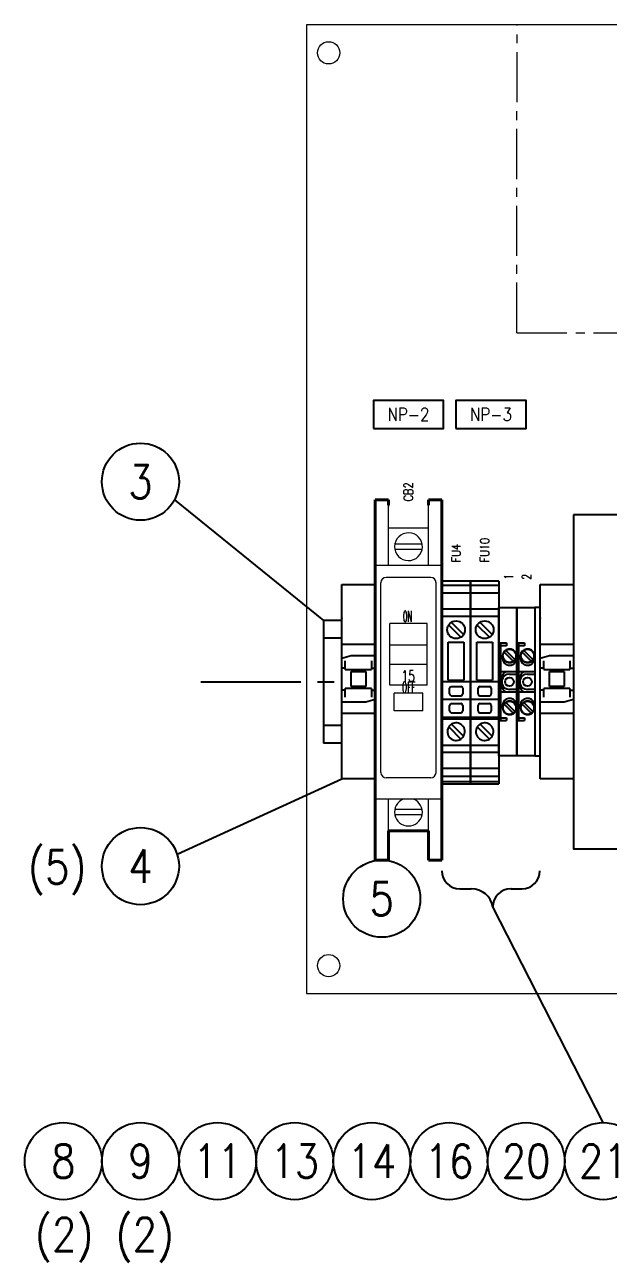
# Model space of a CAD drawing. Header units: inches. Extents: x -1 to 303, y -2 to 61.
# Drawn here: x 34.87 to 41.43, y 24.36 to 38.26 of the extents above; entities that cross this region are included whole.
import ezdxf
from ezdxf.enums import TextEntityAlignment as Align

# ---------------------------------------------------------------- set-up
doc = ezdxf.new("R2010")
doc.units = ezdxf.units.IN
doc.header["$LTSCALE"] = 0.75
doc.header["$MEASUREMENT"] = 0
doc.linetypes.add('CENTER2', pattern=[1.125, 0.75, -0.125, 0.125, -0.125])
doc.linetypes.add('DOT', pattern=[0.25, 0, -0.25])
doc.layers.get('DEFPOINTS').update_dxf_attribs({"color": 254})
for name, color, linetype in [('1', 7, 'Continuous'), ('BOM_LAYER', 151, 'Continuous'), ('BOM_LAYER @ 4', 151, 'Continuous'), ('PANEL', 150, 'Continuous'), ('PITEM', 20, 'Continuous'), ('TEXT1', 3, 'Continuous'), ('WIRENO', 71, 'Continuous')]:
    doc.layers.add(name, color=color, linetype=linetype)
for name, color, linetype, lineweight in [('CONTINUOUS1', 7, 'Continuous', 20), ('CONTINUOUS2', 254, 'Continuous', 40), ('REV2', 1, 'Continuous', 5), ('TERM_24VDC', 5, 'Continuous', 5)]:
    doc.layers.add(name, color=color, linetype=linetype, lineweight=lineweight)
doc.styles.add('Note', font='romans.shx', dxfattribs={"width": 0.75})
doc.styles.add('ROMANS', font='romans.shx', dxfattribs={"width": 0.85})
doc.styles.add('SIMPLEX', font='SIMPLEX.shx')
doc.styles.add('WD', font='romans.shx')

# ---------------------------------------------------------------- blocks, each defined once
blk = doc.blocks.new('UK 3 N')
at = {"layer": '1', "color": 7}
for p, q in [((0, 0.436), (0.086, 0.436)), ((0.022, -0.436), (0.022, 0.436)), ((0.086, 0.436), (0.086, 0.405)), ((0.086, 0.405), (0.022, 0.405)), ((0.04, 0.262), (0.04, 0.292)), ((0.159, 0.231), (0.057, 0.333)), ((0.077, 0.353), (0.179, 0.251)), ((0.192, 0.244), (0.192, 0.309)), ((0.022, 0.137), (0, 0.137)), ((0.202, 0.112), (0.022, 0.112)), ((0.033, 0.057), (0.033, -0.057)), ((0.117, 0.085), (0.202, 0.085)), ((0, -0.137), (0.022, -0.137)), ((0.022, -0.112), (0.202, -0.112)), ((0.202, -0.085), (0.117, -0.085)), ((0.04, -0.292), (0.04, -0.262)), ((0.159, -0.353), (0.057, -0.251)), ((0.077, -0.231), (0.179, -0.333)), ((0.192, -0.309), (0.192, -0.244)), ((0.022, -0.405), (0.086, -0.405)), ((0.086, -0.405), (0.086, -0.436)), ((0, -0.436), (0.086, -0.436))]:
    blk.add_line(p, q, dxfattribs=at)
blk.add_lwpolyline([(0, -0.833), (0, 0.833), (0.202, 0.833), (0.202, -0.833)], close=True, dxfattribs=at)
for centre, radius in [((0.118, 0.292), 0.0745), ((0.117, 0), 0.049), ((0.118, -0.292), 0.0745)]:
    blk.add_circle(centre, radius, dxfattribs=at)
for centre, radius, start, end in [((0.117, 0.292), 0.0769, 12.9612, 347.0388), ((0.117, 0.262), 0.0769, 180, 347.0388), ((0.116, 0.039), 0.0843, 120.6312, 167.6192), ((0.117, 0), 0.0852, 90, 167.6908), ((0.117, 0), 0.0852, 192.3092, 270), ((0.116, -0.039), 0.0843, 192.3808, 239.3688), ((0.117, -0.262), 0.0769, 12.9612, 180), ((0.117, -0.292), 0.0769, 12.9612, 347.0388)]:
    blk.add_arc(centre, radius, start, end, dxfattribs=at)
at = {"layer": '1', "color": 7, "linetype": 'DOT'}
blk.add_point((0, 0.686), dxfattribs=at)
blk = doc.blocks.new('WD_WNH')
at = {"linetype": 'Continuous', "style": 'WD', "width": 0.8}
blk.add_attdef('WIRENO', text='', height=0.1, dxfattribs=at).set_placement((0, 0.062), align=Align.CENTER)
at = {"style": 'WD', "flags": 1}
for tag, p in [('W01USER', (0, 0.078)), ('W02USER', (0, 0.07)), ('W03USER', (0, 0.062)), ('W04USER', (0, 0.055)), ('W05USER', (0, 0.047)), ('W06USER', (0, 0.039)), ('W07USER', (0, 0.031)), ('W08USER', (0, 0.023)), ('W09USER', (0, 0.016)), ('W10USER', (0, 0.008))]:
    blk.add_attdef(tag, text='', height=0.005, dxfattribs=at).set_placement(p, align=Align.CENTER)
blk = doc.blocks.new('UK END_STOP')
at = {"layer": '1', "color": 7}
for p, q in [((0, 1.091), (0.373, 1.091)), ((0, -1.091), (0, 1.091)), ((0.373, 1.091), (0.373, -1.091)), ((0.373, 0.418), (0, 0.418)), ((0.104, 0.29), (0, 0.263)), ((0.373, 0.29), (0.104, 0.29)), ((0.039, 0.155), (0, 0.155)), ((0.039, 0.139), (0.039, 0.235)), ((0.334, 0.235), (0.334, 0.139)), ((0.334, 0.155), (0.373, 0.155)), ((0.039, 0.139), (0.334, 0.139)), ((0.104, 0.114), (0.269, 0.114)), ((0.104, -0.051), (0.104, 0.114)), ((0.269, 0.114), (0.269, -0.051)), ((0.039, -0.092), (0, -0.092)), ((0.334, -0.076), (0.039, -0.076)), ((0.039, -0.173), (0.039, -0.076)), ((0.269, -0.051), (0.104, -0.051)), ((0.334, -0.076), (0.334, -0.173)), ((0.334, -0.092), (0.373, -0.092)), ((0.269, -0.228), (0, -0.228)), ((0.373, -0.2), (0.269, -0.228)), ((0.373, -0.355), (0, -0.355)), ((0.373, -1.091), (0, -1.091))]:
    blk.add_line(p, q, dxfattribs=at)
at = {"layer": '1', "color": 7, "linetype": 'DOT'}
blk.add_point((0, 0.714), dxfattribs=at)
blk = doc.blocks.new('c3046485')
at = {"color": 7, "linetype": 'Continuous'}
for p, q in [((8.15, 16.3), (0, 16.3)), ((0, 15.1), (8.15, 15.1)), ((8.15, 12.9), (0, 12.9)), ((8.15, 8.31), (0, 8.31)), ((0, 6.34), (8.15, 6.34)), ((1.85, -1.15), (6.3, -1.15)), ((1.85, -11.95), (1.85, -1.15)), ((2.7, -13.78), (5.45, -13.78)), ((2.2, -15.88), (2.2, -14.28)), ((2.7, -16.38), (5.45, -16.38)), ((5.95, -14.28), (5.95, -15.88)), ((2.2, -20.73), (2.2, -19.13)), ((2.7, -18.63), (5.45, -18.63)), ((5.95, -19.13), (5.95, -20.73)), ((8.15, -22.58), (0, -22.58)), ((8.15, -23.05), (0, -23.05)), ((2.7, -21.23), (5.45, -21.23)), ((8.15, -30.54), (0, -30.54)), ((8.15, -37.1), (0, -37.1)), ((0, -40.82), (8.15, -40.82)), ((0, -41.5), (8.15, -41.5))]:
    blk.add_line(p, q, dxfattribs=at)
blk.add_circle((4.07, 2.42), 2.53, dxfattribs=at)
for centre, start, end in [((2.7, -14.28), 90, 180), ((5.45, -14.28), 360, 90), ((2.7, -15.88), 180, 270), ((5.45, -15.88), 270, 360), ((2.7, -19.13), 90, 180), ((2.7, -20.73), 180, 270), ((5.45, -19.13), 360, 90), ((5.45, -20.73), 270, 360)]:
    blk.add_arc(centre, 0.5, start, end, dxfattribs=at)
at = {"layer": '1', "color": 7, "linetype": 'Continuous'}
for p, q in [((0, -32.6), (0, 16.3)), ((8.15, 16.3), (8.15, -32.6)), ((1.96, 3.76), (5.41, 0.31)), ((6.19, 1.09), (2.74, 4.54)), ((6.3, -1.15), (6.3, -11.95)), ((8.15, -12.42), (0, -12.42)), ((1.85, -11.95), (6.3, -11.95)), ((8.15, -17.5), (0, -17.5)), ((6.19, -27.96), (2.74, -24.51)), ((1.96, -25.29), (5.41, -28.74)), ((8.15, -32.6), (0, -32.6)), ((0, -39.36), (0, -32.6)), ((8.15, -32.6), (8.15, -39.36)), ((0, -39.36), (8.15, -39.36)), ((0, -41.5), (0, -39.36)), ((8.15, -39.36), (8.15, -41.5))]:
    blk.add_line(p, q, dxfattribs=at)
for start, end in [(122.2924, 147.7076), (327.7076, 122.2924), (147.7076, 302.2924), (302.2924, 327.7076)]:
    blk.add_arc((4.07, -26.63), 2.5, start, end, dxfattribs=at)
at = {"layer": '1', "color": 7}
blk.add_point((0, 0), dxfattribs=at)
blk = doc.blocks.new('QOU110')
at = {"layer": 'CONTINUOUS1', "extrusion": (0, 1, 0)}
for p, q in [((0, -2.0225), (0, 2.0225)), ((0.15, 2.0225), (0, 2.0225)), ((0.15, 1.2875), (0.15, 2.0225)), ((0.75, 2.0225), (0.6, 2.0225)), ((0.6, 1.2875), (0.6, 2.0225)), ((0.75, -2.0225), (0.75, 2.0225)), ((0.6, 1.7075), (0.15, 1.7075)), ((0.528088, 1.5275), (0.221912, 1.5275)), ((0.528088, 1.4675), (0.221912, 1.4675)), ((0.75, 1.2875), (0, 1.2875)), ((0.625, 1.1535), (0.125, 1.1535)), ((0.065, -1.0375), (0.065, 1.0935)), ((0.685, -1.0375), (0.685, 1.0935)), ((0.585, 0.6335), (0.165, 0.6335)), ((0.165, -0.0565), (0.165, 0.6335)), ((0.585, -0.0565), (0.585, 0.6335)), ((0.585, 0.3935), (0.165, 0.3935)), ((0.585, 0.1735), (0.165, 0.1735)), ((0.585, -0.0565), (0.165, -0.0565)), ((0.535, -0.1465), (0.215, -0.1465)), ((0.215, -0.3465), (0.215, -0.1465)), ((0.535, -0.3465), (0.535, -0.1465)), ((0.535, -0.3465), (0.215, -0.3465)), ((0.625, -1.0975), (0.125, -1.0975)), ((0.75, -1.3375), (0, -1.3375)), ((0.15, -2.0225), (0.15, -1.3375)), ((0.6, -2.0225), (0.6, -1.3375)), ((0.528088, -1.4525), (0.221912, -1.4525)), ((0.528088, -1.5125), (0.221912, -1.5125)), ((0.6, -1.6925), (0.15, -1.6925)), ((0.15, -2.0225), (0, -2.0225)), ((0.75, -2.0225), (0.6, -2.0225))]:
    blk.add_line(p, q, dxfattribs=at)
at = {"layer": 'CONTINUOUS1'}
for centre, radius, start, end in [((0.375, 1.4975), 0.156, 111.6448849, 111.2877909), ((0.125, 1.0935), 0.06, 90, 180), ((0.625, 1.0935), 0.06, 0, 90), ((0.125, -1.0375), 0.06, 180, 270), ((0.625, -1.0375), 0.06, 270, 0), ((0.375, -1.4825), 0.156, 111.6448849, 68.3551151)]:
    blk.add_arc(centre, radius, start, end, dxfattribs=at)
at = {"layer": 'CONTINUOUS2', "extrusion": (0, 1, 0)}
for p, q in [((0.15, 2.0225), (0, 2.0225)), ((0, -2.0225), (0, 2.0225)), ((0.15, 1.9625), (0.15, 2.0225)), ((0.16, 1.9625), (0.15, 1.9625)), ((0.6, 1.9625), (0.6, 2.0225)), ((0.75, 2.0225), (0.6, 2.0225)), ((0.75, -2.0225), (0.75, 2.0225)), ((0.6, -1.6925), (0.15, -1.6925)), ((0.15, -2.0225), (0.15, -1.6925)), ((0.6, -2.0225), (0.6, -1.6925)), ((0.15, -2.0225), (0, -2.0225)), ((0.75, -2.0225), (0.6, -2.0225))]:
    blk.add_line(p, q, dxfattribs=at)
at = {"layer": 'CONTINUOUS1', "style": 'SIMPLEX', "width": 0.475472}
blk.add_text('OFF', height=0.125, dxfattribs=at).set_placement((0.302916, -0.144056), (0.452916, -0.144056), align=Align.FIT)
at = {"layer": 'TEXT1', "style": 'SIMPLEX'}
for s, width, p, p2 in [('ON', 0.466667, (0.31299, 0.652514), (0.41299, 0.652514)), ('15', 0.84, (0.298272, -0.017624), (0.448272, -0.017624))]:
    blk.add_text(s, height=0.125, dxfattribs=dict(at, width=width)).set_placement(p, p2, align=Align.FIT)
blk = doc.blocks.new('ADHESIVENAMEPLATE')
blk.add_lwpolyline([(40.804, 6.264), (40.017, 6.264), (40.017, 6.579), (40.804, 6.579)], close=True)
at = {"layer": 'PITEM', "style": 'ROMANS', "width": 0.85}
blk.add_attdef('NP_NO', text='', height=0.145, dxfattribs=at).set_placement((40.41, 6.422), align=Align.MIDDLE)
blk = doc.blocks.new('Anno_Circle')
at = {"color": 0, "linetype": 'ByBlock', "lineweight": -2}
blk.add_circle((0, 0), 1.155, dxfattribs=at)
at = {"color": 0, "linetype": 'ByBlock', "lineweight": -2, "style": 'Note', "width": 0.85}
blk.add_attdef('ID', text='', height=1, dxfattribs=at).set_placement((0, 0), align=Align.MIDDLE)

msp = doc.modelspace()

# ---------------------------------------------------------------- linework, layer by layer
for p, q in [((38.4353537, 31.5716218), (38.229406, 31.5716218)), ((38.229406, 31.5716218), (38.229406, 30.1916218)), ((38.4353537, 31.3716218), (38.229406, 31.3716218)), ((38.4353537, 30.3916218), (38.229406, 30.3916218)), ((38.4353537, 30.1916218), (38.229406, 30.1916218))]:
    msp.add_line(p, q)
at = {"ltscale": 2}
msp.add_lwpolyline([(41.0355332, 32.7566218), (41.0355332, 29.0066218), (42.7955332, 29.0066218), (42.7955332, 32.7566218)], close=True, dxfattribs=at)
at = {"layer": '1', "color": 7}
msp.add_lwpolyline([(40.6035326, 31.7144223), (40.6035326, 30.0488213), (40.6627485, 30.0488213), (40.6627485, 31.7144223)], close=True, dxfattribs=at)
at = {"layer": 'BOM_LAYER', "ltscale": 2}
for p, q in [((36.5565273, 32.9259112), (38.229406, 31.5716218)), ((36.5859825, 28.9442941), (38.4353537, 29.7907361)), ((41.3711147, 25.9323046), (40.1308262, 28.3540208))]:
    msp.add_line(p, q, dxfattribs=at)
at = {"layer": 'BOM_LAYER'}
for p, q in [((39.7604694, 28.5562827), (39.7665569, 28.5562827)), ((39.7678983, 28.5562827), (39.8876027, 28.5562827)), ((40.3365404, 28.5562827), (40.3330881, 28.5562827)), ((40.3365404, 28.5562827), (40.4562448, 28.5562827))]:
    msp.add_line(p, q, dxfattribs=at)
for centre, radius, start, end in [((39.7604694, 28.7585447), 0.202262, 180, 270), ((40.4562448, 28.7585447), 0.202262, 270, 0), ((39.8931494, 28.3155815), 0.2407651, 9.18685071, 91.32008514), ((40.3330881, 28.3540208), 0.202262, 90, 180)]:
    msp.add_arc(centre, radius, start, end, dxfattribs=at)
at = {"layer": 'DEFPOINTS', "linetype": 'CENTER2', "ltscale": 2}
msp.add_line((36.84995, 30.8816218), (38.3666912, 30.8816218), dxfattribs=at)
at = {"layer": 'PANEL', "linetype": 'Continuous', "lineweight": 15}
for p, q in [((38.0366325, 38.2599982), (38.0366325, 27.3799982)), ((50.7866325, 38.2599982), (38.0366325, 38.2599982)), ((38.0366325, 27.3799982), (50.7866325, 27.3799982))]:
    msp.add_line(p, q, dxfattribs=at)
at = {"layer": 'PANEL', "linetype": 'CENTER2', "lineweight": 15}
for q in [(40.4030786, 38.2599982), (48.4221179, 34.8022307)]:
    msp.add_line((40.3995047, 34.8022307), q, dxfattribs=at)
at = {"layer": 'PANEL', "linetype": 'Continuous', "lineweight": 15}
for centre in [(38.2866325, 37.9449982), (38.2866325, 27.6949982)]:
    msp.add_circle(centre, 0.125, dxfattribs=at)

# ---------------------------------------------------------------- block references
ref = msp.add_blockref('ADHESIVENAMEPLATE', (79.5933568, 27.4625265), dxfattribs=dict(xscale=-1))
ref.add_attrib('NP_NO', 'NP-2', dxfattribs={"layer": 'PITEM', "height": 0.14499627, "style": 'ROMANS', "width": 0.85}).set_placement((39.1831384, 33.8841755), align=Align.MIDDLE)
ref = msp.add_blockref('ADHESIVENAMEPLATE', (80.5204615, 27.4625265), dxfattribs=dict(xscale=-1))
ref.add_attrib('NP_NO', 'NP-3', dxfattribs={"layer": 'PITEM', "height": 0.14499627, "style": 'ROMANS', "width": 0.85}).set_placement((40.1102431, 33.8841755), align=Align.MIDDLE)
for p in [(38.4353537, 30.8816218), (40.6627485, 30.8816218)]:
    msp.add_blockref('UK END_STOP', p)
at = {"xscale": 0.03936999999999102, "yscale": 0.03936999999999102, "zscale": 0.03936999999999102}
for p in [(39.5581384, 31.3705871), (39.8790039, 31.3705871)]:
    msp.add_blockref('c3046485', p, dxfattribs=at)
at = {"layer": 'BOM_LAYER @ 4', "xscale": 0.375, "yscale": 0.375, "zscale": 0.375}
for p, values in [((36.1737447, 33.128557), {'ID': '3'}), ((36.1737447, 28.8114489), {'ID': '4'}), ((38.8831384, 28.4456229), {'ID': '5'}), ((35.3075163, 25.4991904), {'ID': '8'}), ((36.1737447, 25.4991904), {'ID': '9'}), ((37.039973, 25.4991904), {'ID': '11'}), ((37.9062013, 25.4991904), {'ID': '13'}), ((38.7724297, 25.4991904), {'ID': '14'}), ((39.638658, 25.4991904), {'ID': '16'}), ((40.5048864, 25.4991904), {'ID': '20'}), ((41.3711147, 25.4991904), {'ID': '21'})]:
    msp.add_blockref('Anno_Circle', p, dxfattribs=at).add_auto_attribs(values)
at = {"layer": 'REV2'}
msp.add_blockref('QOU110', (38.8081384, 30.9012371), dxfattribs=at)
at = {"layer": 'TERM_24VDC', "color": 5}
for p in [(40.1998694, 30.8816218), (40.401701, 30.8816218)]:
    msp.add_blockref('UK 3 N', p, dxfattribs=at)
at = {"layer": 'WIRENO'}
ref = msp.add_blockref('WD_WNH', (39.2941452, 33.0146022, 0.8746734), dxfattribs=dict(at, rotation=90))
ref.add_attrib('WIRENO', 'CB2', dxfattribs={"linetype": 'Continuous', "height": 0.1, "rotation": 90, "style": 'WD', "width": 0.8}).set_placement((39.2316452, 33.0146022, 0.8746734), align=Align.CENTER)
ref = msp.add_blockref('WD_WNH', (39.8313476, 32.2236346, 0.8746734), dxfattribs=dict(at, rotation=90))
ref.add_attrib('WIRENO', 'FU4', (39.7688476, 32.2236346, 0.8746734), dxfattribs={"linetype": 'Continuous', "height": 0.1, "rotation": 90, "style": 'WD', "width": 0.8})
ref = msp.add_blockref('WD_WNH', (40.1522131, 32.2236346, 0.8746734), dxfattribs=dict(at, rotation=90))
ref.add_attrib('WIRENO', 'FU10', (40.0897131, 32.2236346, 0.8746734), dxfattribs={"linetype": 'Continuous', "height": 0.1, "rotation": 90, "style": 'WD', "width": 0.8})
ref = msp.add_blockref('WD_WNH', (40.4201471, 32.0604406, 0.8746734), dxfattribs=dict(at, rotation=90))
ref.add_attrib('WIRENO', '1', dxfattribs={"linetype": 'Continuous', "height": 0.1, "rotation": 90, "style": 'WD', "width": 0.8}).set_placement((40.3576471, 32.0604406, 0.8746734), align=Align.CENTER)
ref = msp.add_blockref('WD_WNH', (40.6219788, 32.0604406, 0.8746734), dxfattribs=dict(at, rotation=90))
ref.add_attrib('WIRENO', '2', dxfattribs={"linetype": 'Continuous', "height": 0.1, "rotation": 90, "style": 'WD', "width": 0.8}).set_placement((40.5594788, 32.0604406, 0.8746734), align=Align.CENTER)

# ---------------------------------------------------------------- texts
at = {"layer": 'BOM_LAYER @ 4', "style": 'ROMANS', "width": 0.85}
msp.add_text('(5)', height=0.375, dxfattribs=at).set_placement((35.5670461, 28.989318), align=Align.TOP_RIGHT)
for p in [(35.3183809, 24.863632), (36.223008, 24.863632)]:
    msp.add_text('(2)', height=0.375, dxfattribs=at).set_placement(p, align=Align.TOP_CENTER)

doc.saveas('drawing.dxf')
